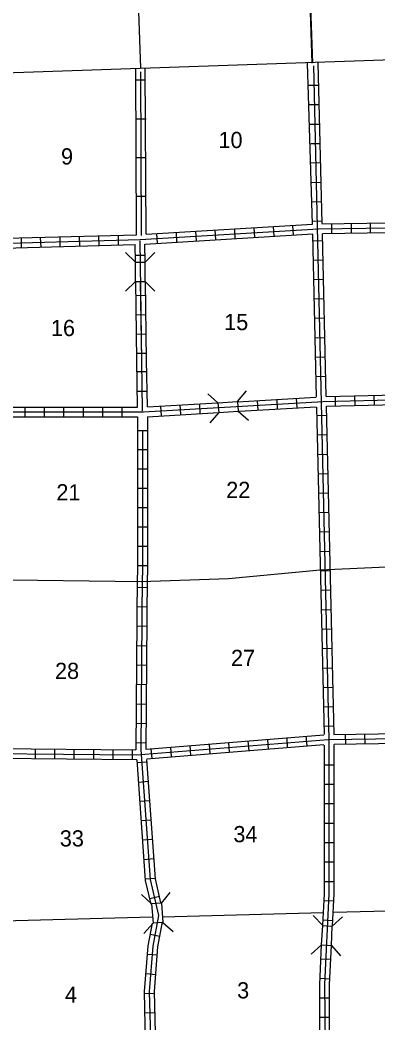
# Model space of a CAD drawing. Extents: x 1905634 to 2442717, y 15621036 to 16013782.
# Drawn here: x 2110099 to 2121150, y 15714665 to 15745645 of the extents above; entities that cross this region are included whole.
import ezdxf

# ---------------------------------------------------------------- set-up
doc = ezdxf.new("R2010")
doc.units = 0
for name, color, linetype in [('L13', 7, 'Continuous'), ('L14', 7, 'Continuous'), ('L18', 7, 'Continuous'), ('L4', 7, 'Continuous'), ('L8', 7, 'Continuous'), ('L9', 7, 'Continuous')]:
    doc.layers.add(name, color=color, linetype=linetype)

msp = doc.modelspace()

# ---------------------------------------------------------------- linework, layer by layer
at = {"layer": 'L13'}
msp.add_line((2119764, 15718084), (2124828, 15718216), dxfattribs=at)
for points in [[(2113827, 15744162), (2113734, 15746796)], [(2114495, 15717946), (2119463, 15718073)], [(2109183, 15717807), (2114178, 15717941)]]:
    msp.add_lwpolyline(points, dxfattribs=at)
at = {"layer": 'L18'}
for p, q in [((2113660, 15738164), (2113359, 15738465)), ((2113961, 15738164), (2114262, 15738465)), ((2113660, 15738164), (2113961, 15738164)), ((2113660, 15737567), (2113660, 15738164)), ((2113961, 15737567), (2113961, 15738164)), ((2113660, 15737567), (2113359, 15737266)), ((2113660, 15737567), (2113961, 15737567)), ((2113961, 15737567), (2114262, 15737266)), ((2116812, 15733866), (2117087, 15734188)), ((2116210, 15733823), (2115894, 15734098)), ((2116210, 15733823), (2116812, 15733866)), ((2116812, 15733866), (2116839, 15733565)), ((2116210, 15733823), (2116237, 15733522)), ((2116237, 15733522), (2116839, 15733565)), ((2116839, 15733565), (2117156, 15733290)), ((2116237, 15733522), (2115962, 15733200)), ((2114463, 15718363), (2114737, 15718691)), ((2114162, 15718348), (2113845, 15718633)), ((2114463, 15718363), (2114162, 15718348)), ((2114162, 15718348), (2114204, 15717746)), ((2114463, 15718363), (2114505, 15717772)), ((2114505, 15717772), (2114204, 15717746)), ((2114505, 15717772), (2114822, 15717492)), ((2119447, 15717672), (2119151, 15717983)), ((2119737, 15717656), (2120054, 15717941)), ((2114204, 15717746), (2113919, 15717429)), ((2119410, 15717075), (2119447, 15717672)), ((2119447, 15717672), (2119737, 15717656)), ((2119711, 15717054), (2119737, 15717656)), ((2119410, 15717075), (2119093, 15716790)), ((2119410, 15717075), (2119711, 15717054)), ((2119711, 15717054), (2119996, 15716737))]:
    msp.add_line(p, q, dxfattribs=at)
at = {"layer": 'L4'}
msp.add_line((2118768, 15755192), (2119125, 15744329), dxfattribs=at)
for points in [[(2124320, 15744505), (2103296, 15743792)], [(2103602, 15728248), (2109017, 15728367), (2113838, 15728298), (2116537, 15728390), (2119362, 15728660), (2122335, 15728791)]]:
    msp.add_lwpolyline(points, dxfattribs=at)
at = {"layer": 'L8'}
for p, q in [((2119009, 15743634), (2119310, 15743634)), ((2119030, 15743032), (2119326, 15743032)), ((2119062, 15742430), (2119363, 15742430)), ((2119077, 15741833), (2119378, 15741833)), ((2119088, 15741231), (2119389, 15741242)), ((2119104, 15740629), (2119405, 15740640)), ((2119120, 15740033), (2119410, 15740038)), ((2119130, 15739431), (2119426, 15739441)), ((2116147, 15738855), (2116126, 15739156)), ((2116744, 15738892), (2116728, 15739188)), ((2117346, 15738929), (2117330, 15739230)), ((2117942, 15738966), (2117921, 15739267)), ((2118539, 15738998), (2118518, 15739299)), ((2119727, 15739056), (2119727, 15739357)), ((2120329, 15739066), (2120329, 15739367)), ((2120925, 15739072), (2120925, 15739373)), ((2110144, 15738612), (2110139, 15738913)), ((2110746, 15738634), (2110735, 15738929)), ((2111342, 15738649), (2111337, 15738950)), ((2111944, 15738665), (2111939, 15738966)), ((2112546, 15738681), (2112536, 15738982)), ((2113143, 15738697), (2113138, 15738998)), ((2114347, 15738750), (2114326, 15739051)), ((2114943, 15738781), (2114927, 15739082)), ((2115545, 15738824), (2115529, 15739125)), ((2119146, 15738829), (2119447, 15738839)), ((2113961, 15738375), (2113660, 15738375)), ((2119151, 15738232), (2119452, 15738238)), ((2119167, 15737630), (2119468, 15737641)), ((2113981, 15737134), (2113682, 15737129)), ((2119188, 15737034), (2119484, 15737039)), ((2113990, 15736537), (2113691, 15736533)), ((2119194, 15736432), (2119495, 15736442)), ((2113998, 15735941), (2113700, 15735936)), ((2119209, 15735830), (2119510, 15735840)), ((2114007, 15735344), (2113709, 15735340)), ((2119231, 15735233), (2119526, 15735238)), ((2114014, 15734774), (2113713, 15734774)), ((2119236, 15734631), (2119537, 15734642)), ((2114019, 15734172), (2113718, 15734172)), ((2117451, 15733596), (2117435, 15733897)), ((2118053, 15733633), (2118037, 15733929)), ((2118655, 15733665), (2118634, 15733966)), ((2119843, 15733723), (2119838, 15734024)), ((2120445, 15733739), (2120434, 15734040)), ((2121047, 15733749), (2121036, 15734050)), ((2110255, 15733390), (2110255, 15733691)), ((2110851, 15733390), (2110851, 15733691)), ((2111453, 15733390), (2111453, 15733691)), ((2112055, 15733390), (2112055, 15733691)), ((2112652, 15733390), (2112652, 15733691)), ((2113254, 15733390), (2113254, 15733691)), ((2114463, 15733422), (2114447, 15733723)), ((2115059, 15733459), (2115044, 15733755)), ((2115661, 15733491), (2115646, 15733792)), ((2119268, 15733433), (2119568, 15733438)), ((2114028, 15732961), (2113730, 15732961)), ((2119278, 15732831), (2119579, 15732841)), ((2114028, 15732364), (2113730, 15732364)), ((2119294, 15732229), (2119595, 15732239)), ((2114028, 15731767), (2113730, 15731767)), ((2119310, 15731632), (2119611, 15731637)), ((2114028, 15731171), (2113730, 15731171)), ((2119320, 15731030), (2119621, 15731041)), ((2114028, 15730574), (2113730, 15730574)), ((2119336, 15730434), (2119637, 15730439)), ((2114028, 15729978), (2113730, 15729978)), ((2119347, 15729832), (2119642, 15729842)), ((2114028, 15729381), (2113730, 15729381)), ((2119363, 15729230), (2119664, 15729240)), ((2114028, 15728784), (2113730, 15728784)), ((2119378, 15728633), (2119679, 15728638)), ((2114030, 15728105), (2113729, 15728116)), ((2119389, 15728031), (2119685, 15728042)), ((2114019, 15727508), (2113718, 15727514)), ((2119405, 15727429), (2119700, 15727440)), ((2114019, 15726907), (2113718, 15726917)), ((2119421, 15726833), (2119722, 15726838)), ((2114014, 15726305), (2113713, 15726315)), ((2119426, 15726231), (2119727, 15726241)), ((2114004, 15725708), (2113703, 15725713)), ((2119447, 15725629), (2119743, 15725639)), ((2114004, 15725106), (2113703, 15725117)), ((2119463, 15725032), (2119764, 15725037)), ((2113993, 15724504), (2113697, 15724515)), ((2119468, 15724430), (2119769, 15724441)), ((2113993, 15723907), (2113697, 15723913)), ((2119484, 15723834), (2119785, 15723839)), ((2116570, 15723031), (2116543, 15723332)), ((2117171, 15723073), (2117145, 15723374)), ((2117768, 15723121), (2117747, 15723422)), ((2118359, 15723174), (2118344, 15723474)), ((2118961, 15723221), (2118935, 15723522)), ((2120155, 15723279), (2120144, 15723580)), ((2120751, 15723290), (2120746, 15723591)), ((2110572, 15722825), (2110572, 15723121)), ((2111168, 15722825), (2111168, 15723121)), ((2111770, 15722814), (2111770, 15723115)), ((2112372, 15722804), (2112372, 15723105)), ((2112969, 15722804), (2112969, 15723105)), ((2113571, 15722799), (2113571, 15723100)), ((2113988, 15723306), (2113687, 15723316)), ((2114178, 15722841), (2114151, 15723131)), ((2114780, 15722883), (2114753, 15723179)), ((2115376, 15722931), (2115355, 15723232)), ((2115968, 15722983), (2115946, 15723279)), ((2114014, 15722725), (2113713, 15722698)), ((2119495, 15722640), (2119796, 15722640)), ((2114062, 15722123), (2113761, 15722096)), ((2119495, 15722038), (2119796, 15722038)), ((2114104, 15721521), (2113803, 15721505)), ((2119495, 15721442), (2119796, 15721442)), ((2114146, 15720924), (2113845, 15720908)), ((2119495, 15720840), (2119796, 15720840)), ((2114188, 15720333), (2113887, 15720306)), ((2119495, 15720238), (2119796, 15720238)), ((2114231, 15719731), (2113935, 15719705)), ((2119495, 15719641), (2119796, 15719641)), ((2114278, 15719129), (2113977, 15719108)), ((2119495, 15719039), (2119796, 15719039)), ((2114405, 15718575), (2114109, 15718495)), ((2119484, 15718448), (2119785, 15718432)), ((2119452, 15717846), (2119753, 15717830)), ((2114410, 15717334), (2114120, 15717392)), ((2114336, 15716758), (2114035, 15716779)), ((2119394, 15716647), (2119695, 15716632)), ((2114289, 15716156), (2113988, 15716183)), ((2119363, 15716045), (2119664, 15716030)), ((2114246, 15715576), (2113945, 15715565)), ((2119363, 15715438), (2119664, 15715438)), ((2114262, 15714974), (2113961, 15714963)), ((2119363, 15714842), (2119664, 15714842))]:
    msp.add_line(p, q, dxfattribs=at)
for points in [[(2119120, 15744315), (2118428, 15765488)], [(2119130, 15739341), (2118972, 15744315)], [(2119537, 15713057), (2119505, 15715855), (2119642, 15718648), (2119642, 15723422), (2119167, 15744230)], [(2119426, 15739357), (2119304, 15744325)], [(2103544, 15738538), (2108618, 15738723), (2113803, 15738866), (2119310, 15739198), (2124463, 15739272), (2129642, 15739426), (2134938, 15739748), (2140012, 15739822)], [(2113993, 15739030), (2119130, 15739341)], [(2119421, 15739346), (2124278, 15739426)], [(2108845, 15738882), (2113697, 15739008)], [(2113877, 15733575), (2113877, 15733607), (2113803, 15738829)], [(2113951, 15738723), (2119136, 15739040)], [(2119252, 15733998), (2119136, 15739030)], [(2119436, 15739051), (2124278, 15739125)], [(2119553, 15734013), (2119436, 15739040)], [(2108845, 15738581), (2113655, 15738707)], [(2113660, 15738179), (2113655, 15738707)], [(2113961, 15738174), (2113951, 15738723)], [(2113707, 15735135), (2113671, 15737583)], [(2113858, 15735138), (2113822, 15737570)], [(2114008, 15735140), (2113972, 15737572)], [(2113729, 15733691), (2113707, 15735135)], [(2114030, 15733697), (2114008, 15735140)], [(2103655, 15733538), (2108945, 15733538), (2113914, 15733538), (2119463, 15733866), (2124463, 15733982), (2129796, 15734198), (2135012, 15734346), (2140345, 15734531)], [(2116818, 15733855), (2119236, 15733998)], [(2119553, 15734013), (2124304, 15734130)], [(2109088, 15733691), (2113729, 15733691)], [(2114030, 15733697), (2116195, 15733823)], [(2116860, 15733565), (2119246, 15733697)], [(2119495, 15723575), (2119262, 15733691)], [(2119563, 15733713), (2124304, 15733834)], [(2119796, 15723575), (2119563, 15733713)], [(2109104, 15733390), (2113729, 15733390)], [(2113729, 15733390), (2113729, 15728496)], [(2114030, 15733390), (2116226, 15733522)], [(2114030, 15733390), (2114030, 15728496)], [(2113879, 15732961), (2113879, 15728496)], [(2113687, 15723105), (2113729, 15728496)], [(2114172, 15713173), (2114093, 15715634), (2114204, 15717033), (2114389, 15717988), (2114130, 15719092), (2113835, 15723100), (2113877, 15728496)], [(2113988, 15723115), (2114030, 15728496)], [(2100973, 15722841), (2103761, 15722915), (2109172, 15722989), (2113697, 15722946), (2119611, 15723422), (2124722, 15723496), (2130012, 15723617), (2135197, 15723834), (2140561, 15724050)], [(2119785, 15723575), (2124568, 15723649)], [(2113988, 15723121), (2119484, 15723564)], [(2119796, 15723274), (2124579, 15723348)], [(2109352, 15723142), (2113676, 15723100)], [(2114014, 15722825), (2119484, 15723263)], [(2119447, 15717682), (2119495, 15718648), (2119495, 15723247)], [(2119743, 15717666), (2119796, 15718648), (2119796, 15723263)], [(2109352, 15722841), (2113703, 15722799)], [(2114151, 15718337), (2113977, 15719066), (2113713, 15722788)], [(2114447, 15718374), (2114278, 15719113), (2114014, 15722804)], [(2114310, 15713073), (2114246, 15715634), (2114352, 15717017), (2114495, 15717783)], [(2113993, 15713046), (2113945, 15715634), (2114051, 15717049), (2114188, 15717746)], [(2119347, 15713015), (2119352, 15715855), (2119410, 15717075)], [(2119642, 15713015), (2119653, 15715855), (2119711, 15717054)]]:
    msp.add_lwpolyline(points, dxfattribs=at)
at = {"layer": 'L9'}
for p, q in [((2113977, 15743792), (2113676, 15743792)), ((2113988, 15742588), (2113687, 15742588)), ((2113988, 15741390), (2113687, 15741390)), ((2113993, 15740191), (2113697, 15740191))]:
    msp.add_line(p, q, dxfattribs=at)
for points in [[(2113697, 15739008), (2113671, 15744125)], [(2113993, 15739030), (2113961, 15744141)], [(2113845, 15738987), (2113829, 15744046)]]:
    msp.add_lwpolyline(points, dxfattribs=at)

# ---------------------------------------------------------------- texts
at = {"layer": 'L14'}
for s, p in [('10', (2116226, 15741691)), ('9', (2111364, 15741184)), ('16', (2111052, 15735883)), ('15', (2116401, 15736067)), ('22', (2116464, 15730882)), ('21', (2111221, 15730808)), ('27', (2116612, 15725692)), ('28', (2111179, 15725291)), ('33', (2111327, 15720116)), ('34', (2116686, 15720248)), ('3', (2116802, 15715422)), ('4', (2111485, 15715290))]:
    msp.add_text(s, height=500, rotation=360, dxfattribs=at).set_placement(p)

doc.saveas('drawing.dxf')
